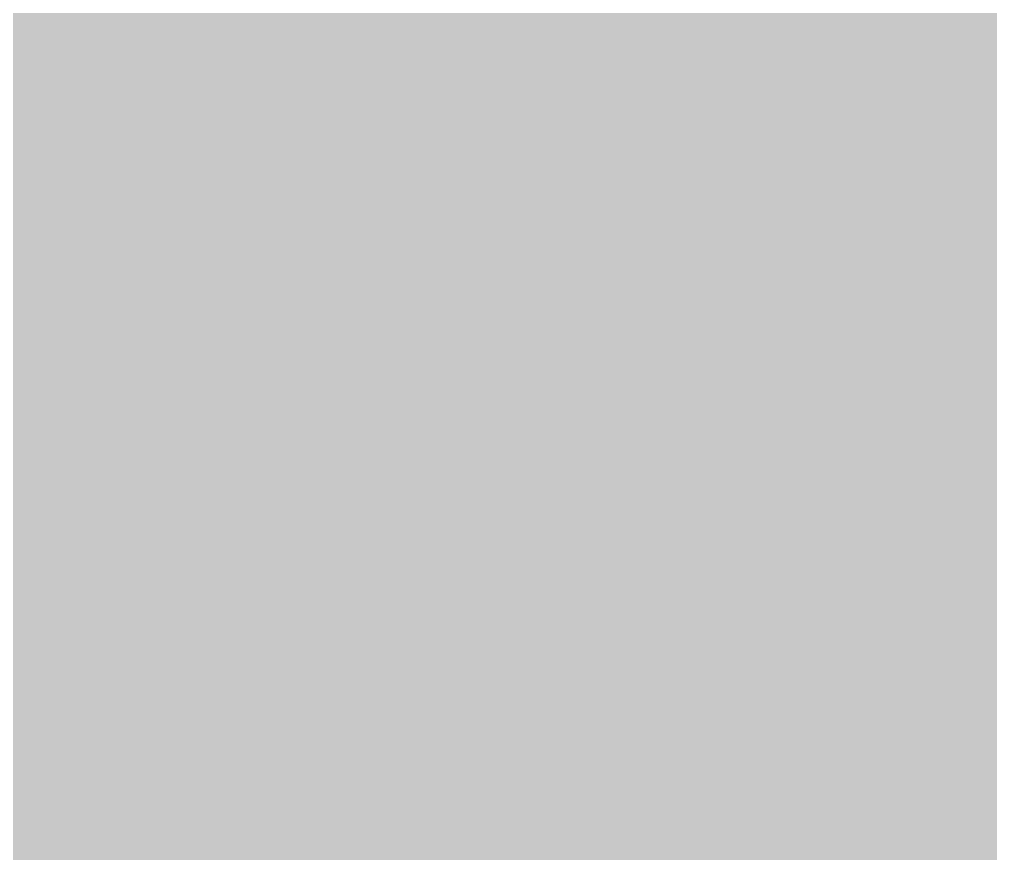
# Model space of a CAD drawing. Header units: millimetres. Extents: x -2 to 135, y -2 to 106.
# Drawn here: x 108.573 to 109.245, y 65.628 to 66.205 of the extents above; entities that cross this region are included whole.
import ezdxf

# ---------------------------------------------------------------- set-up
doc = ezdxf.new("R2010")
doc.units = ezdxf.units.MM
doc.header["$MEASUREMENT"] = 0
doc.layers.add('Bottom-Layer', color=7, linetype='Continuous', true_color=0x0000ff)
doc.layers.add('Top-Layer', color=7, linetype='Continuous', true_color=0xff0000)

msp = doc.modelspace()

# ---------------------------------------------------------------- hatches: boundary and pattern name
at = {"layer": 'Bottom-Layer'}
for points in [[(126.42373, 0.35814), (41.67627, 0.35814), (42.32022, 1.129), (42.80075, 2.01104), (43.09924, 2.9701), (43.20413, 3.96905), (43.11137, 4.9692), (42.82453, 5.93181), (42.35474, 6.81961), (41.72018, 7.59822), (40.94544, 8.23749), (40.0605, 8.71266), (39.09964, 9.00533), (38.10008, 9.10416), (37.10051, 9.00533), (36.13965, 8.71266), (35.25472, 8.23749), (34.47997, 7.59822), (33.84541, 6.81961), (33.37562, 5.93181), (33.08879, 4.9692), (32.99602, 3.96905), (33.10091, 2.9701), (33.3994, 2.01104), (33.87993, 1.129), (34.52388, 0.35814), (0.35814, 0.35814), (0.35814, 99.54206), (34.52388, 99.54206), (33.87993, 98.7712), (33.3994, 97.88916), (33.10091, 96.9301), (32.99602, 95.93115), (33.08879, 94.93101), (33.37562, 93.96839), (33.84541, 93.08059), (34.47997, 92.30198), (35.25472, 91.66271), (36.13965, 91.18754), (37.10051, 90.89487), (38.10008, 90.79604), (39.09964, 90.89487), (40.0605, 91.18754), (40.94544, 91.66271), (41.72018, 92.30198), (42.35474, 93.08059), (42.82453, 93.96839), (43.11137, 94.93101), (43.20413, 95.93115), (43.09924, 96.9301), (42.80075, 97.88916), (42.32022, 98.7712), (41.67627, 99.54206), (126.42407, 99.54206), (125.77903, 98.7696), (125.29808, 97.8856), (124.99993, 96.92441), (124.89616, 95.92341), (124.99082, 94.92151), (125.28021, 93.95765), (125.75309, 93.06931), (126.39108, 92.29101), (127.16938, 91.65302), (128.05772, 91.18014), (129.02158, 90.89075), (130.02348, 90.7961), (131.02448, 90.89986), (131.98567, 91.19801), (132.86967, 91.67896), (133.64213, 92.324), (133.64213, 7.57586), (132.8697, 8.22091), (131.98572, 8.70188), (131.02456, 9.00005), (130.02358, 9.10385), (129.02169, 9.00923), (128.05783, 8.71988), (127.16948, 8.24705), (126.39117, 7.6091), (125.75315, 6.83085), (125.28023, 5.94255), (124.99079, 4.97872), (124.89608, 3.97684), (124.99978, 2.97584), (125.29787, 2.01465), (125.77875, 1.13063)], [(109.03824, 62.15649), (109.21004, 62.45708), (109.20551, 62.80327), (109.02591, 63.09926), (108.72093, 63.26313), (108.672, 63.31206), (108.672, 63.75213), (108.77174, 64.08239), (108.69071, 64.41773), (110.58363, 62.52481), (110.74751, 62.21983), (111.0435, 62.04022), (111.38969, 62.03569), (111.69028, 62.20749), (111.86208, 62.50808), (111.85755, 62.85427), (111.67794, 63.15026), (111.37296, 63.31414), (109.38601, 65.30109), (109.38601, 70.68824), (109.48578, 71.01977), (109.40349, 71.35607), (109.1619, 71.60406), (108.82787, 71.69513), (108.49384, 71.60406), (108.25225, 71.35607), (108.16995, 71.01977), (108.26973, 70.68824), (108.26973, 65.0699), (108.31155, 64.85793), (108.43073, 64.67772), (108.15577, 64.75769), (107.87288, 64.71332), (107.6356, 64.55301), (107.48886, 64.30711), (107.46044, 64.02217), (107.55572, 63.75213), (107.55572, 63.08087), (107.5982, 62.86728), (107.71919, 62.68621), (107.93159, 62.4738), (108.09547, 62.16882), (108.39146, 61.98922), (108.73765, 61.98469)]]:
    msp.add_hatch(color=256, dxfattribs=at).paths.add_polyline_path(points)
at = {"layer": 'Top-Layer'}
msp.add_hatch(color=256, dxfattribs=at).paths.add_polyline_path([(126.42373, 0.35814), (41.67627, 0.35814), (42.32022, 1.129), (42.80075, 2.01104), (43.09924, 2.9701), (43.20413, 3.96905), (43.11137, 4.9692), (42.82453, 5.93181), (42.35474, 6.81961), (41.72018, 7.59822), (40.94544, 8.23749), (40.0605, 8.71266), (39.09964, 9.00533), (38.10008, 9.10416), (37.10051, 9.00533), (36.13965, 8.71266), (35.25472, 8.23749), (34.47997, 7.59822), (33.84541, 6.81961), (33.37562, 5.93181), (33.08879, 4.9692), (32.99602, 3.96905), (33.10091, 2.9701), (33.3994, 2.01104), (33.87993, 1.129), (34.52388, 0.35814), (0.35814, 0.35814), (0.35814, 99.54206), (34.52388, 99.54206), (33.87993, 98.7712), (33.3994, 97.88916), (33.10091, 96.9301), (32.99602, 95.93115), (33.08879, 94.93101), (33.37562, 93.96839), (33.84541, 93.08059), (34.47997, 92.30198), (35.25472, 91.66271), (36.13965, 91.18754), (37.10051, 90.89487), (38.10008, 90.79604), (39.09964, 90.89487), (40.0605, 91.18754), (40.94544, 91.66271), (41.72018, 92.30198), (42.35474, 93.08059), (42.82453, 93.96839), (43.11137, 94.93101), (43.20413, 95.93115), (43.09924, 96.9301), (42.80075, 97.88916), (42.32022, 98.7712), (41.67627, 99.54206), (126.42407, 99.54206), (125.77903, 98.7696), (125.29808, 97.8856), (124.99993, 96.92441), (124.89616, 95.92341), (124.99082, 94.92151), (125.28021, 93.95765), (125.75309, 93.06931), (126.39108, 92.29101), (127.16938, 91.65302), (128.05772, 91.18014), (129.02158, 90.89075), (130.02348, 90.7961), (131.02448, 90.89986), (131.98567, 91.19801), (132.86967, 91.67896), (133.64213, 92.324), (133.64213, 7.57586), (132.8697, 8.22091), (131.98572, 8.70188), (131.02456, 9.00005), (130.02358, 9.10385), (129.02169, 9.00923), (128.05783, 8.71988), (127.16948, 8.24705), (126.39117, 7.6091), (125.75315, 6.83085), (125.28023, 5.94255), (124.99079, 4.97872), (124.89608, 3.97684), (124.99978, 2.97584), (125.29787, 2.01465), (125.77875, 1.13063)])

# ---------------------------------------------------------------- linework, layer by layer
at = {"layer": 'Bottom-Layer', "const_width": 0.4}
msp.add_lwpolyline([(108.82787, 65.0699), (108.82787, 71.03699)], dxfattribs=at)

doc.saveas('drawing.dxf')
